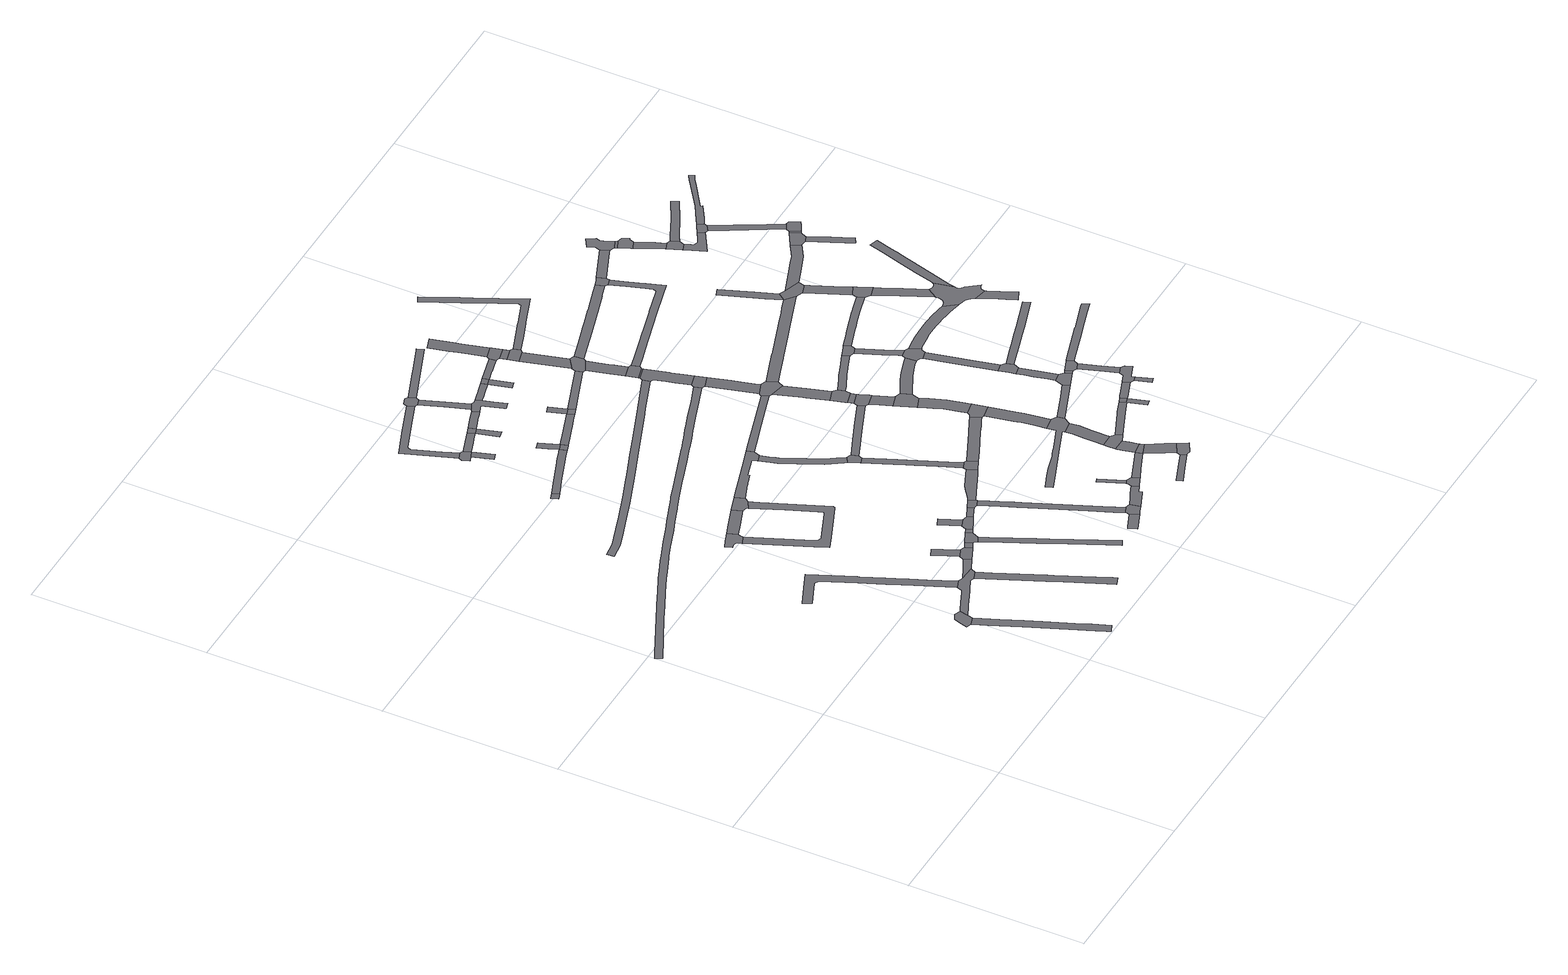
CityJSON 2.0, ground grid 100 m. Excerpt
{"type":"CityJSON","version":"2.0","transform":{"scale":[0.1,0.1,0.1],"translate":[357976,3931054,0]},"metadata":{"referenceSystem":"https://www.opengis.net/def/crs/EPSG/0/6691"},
"CityObjects":{
"road1":{"type":"Road","geometry":[{"type":"MultiSurface","lod":"1","boundaries":[[[0,1,2,3,4,5,6,7]]]}]},
"road2":{"type":"Road","attributes":{"RoadStructureAttribute.sectionType":"1"},"geometry":[{"type":"MultiSurface","lod":"1","boundaries":[[[8,9,10,11,12,13,14,15,16,17,18,19,20,21,22,0,7]]]}]},
"road3":{"type":"Road","attributes":{"RoadStructureAttribute.sectionType":"1"},"geometry":[{"type":"MultiSurface","lod":"1","boundaries":[[[23,24,25,26,27,28,29,30,31,32,33,34,35,36,37,38,39,40,41,42,43,44,45,46]]]}]},
"road4":{"type":"Road","geometry":[{"type":"MultiSurface","lod":"1","boundaries":[[[47,48,49,35,34,50,51,52,2,1,53,54,55,56,57]]]}]},
"road5":{"type":"Road","geometry":[{"type":"MultiSurface","lod":"1","boundaries":[[[58,59,60,61,62,63,64,65,66,67,68,69,70,71]]]}]},
"road6":{"type":"Road","attributes":{"RoadStructureAttribute.sectionType":"1"},"geometry":[{"type":"MultiSurface","lod":"1","boundaries":[[[56,72,73,74,75,76,77,78,79,80,81,82,83,57]]]}]},
"road7":{"type":"Road","geometry":[{"type":"MultiSurface","lod":"1","boundaries":[[[84,85,48,47,86]]]}]},
"road8":{"type":"Road","attributes":{"RoadStructureAttribute.sectionType":"1"},"geometry":[{"type":"MultiSurface","lod":"1","boundaries":[[[87,88,89,90,91,92,93,94,95,96,97,98,99,100,101,102,103,104,105,106,107,108,109,110,111,112,113,114,115,116,117,118,119,120,121,122,123,124,125,126,127,128,129,130,131,132,133,134,135,136,137,138,139,140,141,142]]]}]},
"road9":{"type":"Road","geometry":[{"type":"MultiSurface","lod":"1","boundaries":[[[143,144,145,146,147,148]]]}]},
"road10":{"type":"Road","geometry":[{"type":"MultiSurface","lod":"1","boundaries":[[[149,150,151,143,148,84,86]]]}]},
"road11":{"type":"Road","attributes":{"RoadStructureAttribute.sectionType":"1"},"geometry":[{"type":"MultiSurface","lod":"1","boundaries":[[[152,153,154,155,68,67]]]}]},
"road12":{"type":"Road","attributes":{"RoadStructureAttribute.sectionType":"1"},"geometry":[{"type":"MultiSurface","lod":"1","boundaries":[[[156,157,158,159,160,161,162,163,164,165,166,167,168,169,170,171,172,173,174,175,176,177,178,179,180,181,182,183,63,62,184,185,186,187,188,189,190,191,192,193,194,195,196,197,198]]]}]},
"road13":{"type":"Road","geometry":[{"type":"MultiSurface","lod":"1","boundaries":[[[199,200,201,202]]]}]},
"road14":{"type":"Road","attributes":{"RoadStructureAttribute.sectionType":"1"},"geometry":[{"type":"MultiSurface","lod":"1","boundaries":[[[203,151,150,204]]]}]},
"road15":{"type":"Road","geometry":[{"type":"MultiSurface","lod":"1","boundaries":[[[205,206,207,208,209,203,204]]]}]},
"road16":{"type":"Road","geometry":[{"type":"MultiSurface","lod":"1","boundaries":[[[210,211,154,153,212,156,198]]]}]},
"road17":{"type":"Road","attributes":{"RoadStructureAttribute.sectionType":"1"},"geometry":[{"type":"MultiSurface","lod":"1","boundaries":[[[206,213,214,215,216,217,218,219,220,221,222,223,224,225,207]]]}]},
"road18":{"type":"Road","attributes":{"RoadStructureAttribute.sectionType":"1"},"geometry":[{"type":"MultiSurface","lod":"1","boundaries":[[[208,226,227,228,209]]]}]},
"road19":{"type":"Road","geometry":[{"type":"MultiSurface","lod":"1","boundaries":[[[229,230,231,232]]]}]},
"road20":{"type":"Road","geometry":[{"type":"MultiSurface","lod":"1","boundaries":[[[231,227,226,233,234,235,232]]]}]},
"road21":{"type":"Road","attributes":{"RoadStructureAttribute.sectionType":"1"},"geometry":[{"type":"MultiSurface","lod":"1","boundaries":[[[236,237,238,239,240,241,242,243,244,199,202]]]}]},
"road22":{"type":"Road","geometry":[{"type":"MultiSurface","lod":"1","boundaries":[[[245,246,247,248,249,250,251]]]}]},
"road23":{"type":"Road","geometry":[{"type":"MultiSurface","lod":"1","boundaries":[[[250,252,253,254]]]}]},
"road24":{"type":"Road","attributes":{"RoadStructureAttribute.sectionType":"1"},"geometry":[{"type":"MultiSurface","lod":"1","boundaries":[[[234,255,256,257,235]]]}]},
"road25":{"type":"Road","attributes":{"RoadStructureAttribute.sectionType":"1"},"geometry":[{"type":"MultiSurface","lod":"1","boundaries":[[[258,259,260,261,262,263,264,265,266,267,268,269,270,271,272,273,274,275,276,277,278,279,280,281,282,283,284]]]}]},
"road26":{"type":"Road","geometry":[{"type":"MultiSurface","lod":"1","boundaries":[[[257,256,285,286,287,288,289]]]}]},
"road27":{"type":"Road","attributes":{"RoadStructureAttribute.sectionType":"1"},"geometry":[{"type":"MultiSurface","lod":"1","boundaries":[[[290,291,292,293,294,245,251]]]}]},
"road28":{"type":"Road","attributes":{"RoadStructureAttribute.sectionType":"1"},"geometry":[{"type":"MultiSurface","lod":"1","boundaries":[[[246,295,296,297,298,299,300,301,302,303,304,305,306,247]]]}]},
"road29":{"type":"Road","geometry":[{"type":"MultiSurface","lod":"1","boundaries":[[[307,308,309,310,311,312,313,211,210,314,315,316,317,318,319,320,321,322,323]]]}]},
"road30":{"type":"Road","attributes":{"RoadStructureAttribute.sectionType":"1"},"geometry":[{"type":"MultiSurface","lod":"1","boundaries":[[[324,325,326,327,328]]]}]},
"road31":{"type":"Road","geometry":[{"type":"MultiSurface","lod":"1","boundaries":[[[329,330,331,332,240,333]]]}]},
"road32":{"type":"Road","attributes":{"RoadStructureAttribute.sectionType":"1"},"geometry":[{"type":"MultiSurface","lod":"1","boundaries":[[[334,335,336,337,338,339,340,287,286,341,342,343,344,345,346,347,348,349]]]}]},
"road33":{"type":"Road","geometry":[{"type":"MultiSurface","lod":"1","boundaries":[[[240,239,350,351,333]]]}]},
"road34":{"type":"Road","geometry":[{"type":"MultiSurface","lod":"1","boundaries":[[[292,352,353,293]]]}]},
"road35":{"type":"Road","geometry":[{"type":"MultiSurface","lod":"1","boundaries":[[[292,354,355,352]]]}]},
"road36":{"type":"Road","geometry":[{"type":"MultiSurface","lod":"1","boundaries":[[[348,356,326,325,357,358,359,349]]]}]},
"road37":{"type":"Road","attributes":{"RoadStructureAttribute.sectionType":"1"},"geometry":[{"type":"MultiSurface","lod":"1","boundaries":[[[360,361,362,363,289,288,364,365,366,367,368,369]]]}]},
"road38":{"type":"Road","attributes":{"RoadStructureAttribute.sectionType":"1"},"geometry":[{"type":"MultiSurface","lod":"1","boundaries":[[[370,371,353,352,372,373,374,375,376]]]}]},
"road39":{"type":"Road","attributes":{"RoadStructureAttribute.sectionType":"1"},"geometry":[{"type":"MultiSurface","lod":"1","boundaries":[[[377,378,379,380,381,382,383,384,385,307,323,386,387,388,389,390,391,392,393]]]}]},
"road40":{"type":"Road","attributes":{"RoadStructureAttribute.sectionType":"1"},"geometry":[{"type":"MultiSurface","lod":"1","boundaries":[[[394,395,333,351,396,397,398,399]]]}]},
"road41":{"type":"Road","attributes":{"RoadStructureAttribute.sectionType":"1"},"geometry":[{"type":"MultiSurface","lod":"1","boundaries":[[[400,401,402,403,359,358,404,405,406,407,408]]]}]},
"road42":{"type":"Road","geometry":[{"type":"MultiSurface","lod":"1","boundaries":[[[392,409,410,411,412,413,393]]]}]},
"road43":{"type":"Road","attributes":{"RoadStructureAttribute.sectionType":"1"},"geometry":[{"type":"MultiSurface","lod":"1","boundaries":[[[414,415,416,417,418,411,410,419,420,421,422,423]]]}]},
"road44":{"type":"Road","geometry":[{"type":"MultiSurface","lod":"1","boundaries":[[[424,303,302,425,426,427,428,429]]]}]},
"road45":{"type":"Road","attributes":{"RoadStructureAttribute.sectionType":"1"},"geometry":[{"type":"MultiSurface","lod":"1","boundaries":[[[430,426,425,431,432,433]]]}]},
"road46":{"type":"Road","geometry":[{"type":"MultiSurface","lod":"1","boundaries":[[[368,434,435,414,423,369]]]}]},
"road47":{"type":"Road","geometry":[{"type":"MultiSurface","lod":"1","boundaries":[[[436,437,433,432,376,375,438,439,440,441,442,443]]]}]},
"road48":{"type":"Road","geometry":[{"type":"MultiSurface","lod":"1","boundaries":[[[444,445,446,447]]]}]},
"road49":{"type":"Road","geometry":[{"type":"MultiSurface","lod":"1","boundaries":[[[407,448,449,450,451,444,447,452,408]]]}]},
"road50":{"type":"Road","geometry":[{"type":"MultiSurface","lod":"1","boundaries":[[[453,454,455,456,457,399]]]}]},
"road51":{"type":"Road","geometry":[{"type":"MultiSurface","lod":"1","boundaries":[[[453,399,398,458,459]]]}]},
"road52":{"type":"Road","attributes":{"RoadStructureAttribute.sectionType":"1"},"geometry":[{"type":"MultiSurface","lod":"1","boundaries":[[[443,460,461,462,463,464,465,466,467,468,469,436]]]}]},
"road53":{"type":"Road","attributes":{"RoadStructureAttribute.sectionType":"1"},"geometry":[{"type":"MultiSurface","lod":"1","boundaries":[[[470,471,472,473,474,475,476,477,478,479,309,308]]]}]},
"road54":{"type":"Road","attributes":{"RoadStructureAttribute.sectionType":"1"},"geometry":[{"type":"MultiSurface","lod":"1","boundaries":[[[480,481,451,450,482,483,484,485]]]}]},
"road55":{"type":"Road","attributes":{"RoadStructureAttribute.sectionType":"1"},"geometry":[{"type":"MultiSurface","lod":"1","boundaries":[[[412,486,487,488,489,490,491,492,493,494,495,413]]]}]},
"road56":{"type":"Road","attributes":{"RoadStructureAttribute.sectionType":"1"},"geometry":[{"type":"MultiSurface","lod":"1","boundaries":[[[496,497,498,499,500,501,502,503]]]}]},
"road57":{"type":"Road","attributes":{"RoadStructureAttribute.sectionType":"1"},"geometry":[{"type":"MultiSurface","lod":"1","boundaries":[[[504,505,506,507,508,509,510,511,512,513,514,515,516,517,518,519,520,521,522,523,524]]]}]},
"road58":{"type":"Road","attributes":{"RoadStructureAttribute.sectionType":"1"},"geometry":[{"type":"MultiSurface","lod":"1","boundaries":[[[525,526,527,528,428,427,529,530,531]]]}]},
"road59":{"type":"Road","geometry":[{"type":"MultiSurface","lod":"1","boundaries":[[[532,533,534,464]]]}]},
"road60":{"type":"Road","geometry":[{"type":"MultiSurface","lod":"1","boundaries":[[[534,535,465,464]]]}]},
"road61":{"type":"Road","attributes":{"RoadStructureAttribute.sectionType":"1"},"geometry":[{"type":"MultiSurface","lod":"1","boundaries":[[[536,537,538,435,434,539,540,541,542,543,544,545]]]}]},
"road62":{"type":"Road","attributes":{"RoadStructureAttribute.sectionType":"1"},"geometry":[{"type":"MultiSurface","lod":"1","boundaries":[[[546,453,459,547,548,549]]]}]},
"road63":{"type":"Road","geometry":[{"type":"MultiSurface","lod":"1","boundaries":[[[484,550,551,485]]]}]},
"road64":{"type":"Road","attributes":{"RoadStructureAttribute.sectionType":"1"},"geometry":[{"type":"MultiSurface","lod":"1","boundaries":[[[551,552,553,554,555,556,557,558,485]]]}]},
"road65":{"type":"Road","attributes":{"RoadStructureAttribute.sectionType":"1"},"geometry":[{"type":"MultiSurface","lod":"1","boundaries":[[[559,560,535,534,561,562,563,564,565,566]]]}]},
"road66":{"type":"Road","attributes":{"RoadStructureAttribute.sectionType":"1"},"geometry":[{"type":"MultiSurface","lod":"1","boundaries":[[[567,568,569,570,550,484]]]}]},
"road67":{"type":"Road","geometry":[{"type":"MultiSurface","lod":"1","boundaries":[[[554,571,572,573,574,575,576,555]]]}]},
"road68":{"type":"Road","geometry":[{"type":"MultiSurface","lod":"1","boundaries":[[[569,568,496,503,577,578,579]]]}]},
"road69":{"type":"Road","geometry":[{"type":"MultiSurface","lod":"1","boundaries":[[[580,581,582,583,575,574,584,585,586,587,588,504,524]]]}]},
"road70":{"type":"Road","geometry":[{"type":"MultiSurface","lod":"1","boundaries":[[[589,113,112,590,591,592]]]}]},
"road71":{"type":"Road","attributes":{"RoadStructureAttribute.sectionType":"1"},"geometry":[{"type":"MultiSurface","lod":"1","boundaries":[[[593,594,595,596,597,598,599,591,590]]]}]},
"road72":{"type":"Road","attributes":{"RoadStructureAttribute.sectionType":"1"},"geometry":[{"type":"MultiSurface","lod":"1","boundaries":[[[600,601,602,603,604,258,284,605,606,607,589,592]]]}]},
"road73":{"type":"Road","attributes":{"RoadStructureAttribute.sectionType":"1"},"geometry":[{"type":"MultiSurface","lod":"1","boundaries":[[[608,609,610,611,612,613,614,615,616]]]}]},
"road74":{"type":"Road","geometry":[{"type":"MultiSurface","lod":"1","boundaries":[[[617,618,604,603]]]}]},
"road75":{"type":"Road","geometry":[{"type":"MultiSurface","lod":"1","boundaries":[[[596,595,619,475,474,612,611,620,621]]]}]},
"road76":{"type":"Road","geometry":[{"type":"MultiSurface","lod":"1","boundaries":[[[491,490,622,623,624,625,626,627,628]]]}]},
"road77":{"type":"Road","attributes":{"RoadStructureAttribute.sectionType":"1"},"geometry":[{"type":"MultiSurface","lod":"1","boundaries":[[[627,629,630,628]]]}]},
"road78":{"type":"Road","geometry":[{"type":"MultiSurface","lod":"1","boundaries":[[[631,618,617,632,633,634]]]}]},
"road79":{"type":"Road","attributes":{"RoadStructureAttribute.sectionType":"1"},"geometry":[{"type":"MultiSurface","lod":"1","boundaries":[[[635,636,637,638,639,640,641,642,643,631,634]]]}]},
"road80":{"type":"Road","geometry":[{"type":"MultiSurface","lod":"1","boundaries":[[[644,630,629,645,646,608,616]]]}]},
"road81":{"type":"Road","attributes":{"RoadStructureAttribute.sectionType":"1"},"geometry":[{"type":"MultiSurface","lod":"1","boundaries":[[[647,648,649,650,651,652,508,507,653,654,655,656,657,658,659,660,661]]]}]},
"road82":{"type":"Road","attributes":{"RoadStructureAttribute.sectionType":"1"},"geometry":[{"type":"MultiSurface","lod":"1","boundaries":[[[662,663,664,665,666]]]}]},
"road83":{"type":"Road","geometry":[{"type":"MultiSurface","lod":"1","boundaries":[[[639,638,667,668,662,666,546,549]]]}]},
"road84":{"type":"Road","attributes":{"RoadStructureAttribute.sectionType":"1"},"geometry":[{"type":"MultiSurface","lod":"1","boundaries":[[[669,670,671,672,623,622]]]}]},
"road85":{"type":"Road","geometry":[{"type":"MultiSurface","lod":"1","boundaries":[[[673,674,675,676,677,566,565,678,679]]]}]},
"road86":{"type":"Road","geometry":[{"type":"MultiSurface","lod":"1","boundaries":[[[544,661,660,680,681,682,545]]]}]},
"road87":{"type":"Road","attributes":{"RoadStructureAttribute.sectionType":"1"},"geometry":[{"type":"MultiSurface","lod":"1","boundaries":[[[678,683,684,679]]]}]},
"road88":{"type":"Road","geometry":[{"type":"MultiSurface","lod":"1","boundaries":[[[685,665,664,686,687,684,683]]]}]},
"road89":{"type":"Road","attributes":{"RoadStructureAttribute.sectionType":"1"},"geometry":[{"type":"MultiSurface","lod":"1","boundaries":[[[688,689,690,691,692,676,675,693,694,695]]]}]},
"road90":{"type":"Road","geometry":[{"type":"MultiSurface","lod":"1","boundaries":[[[696,697,698,671,670,699,700,701]]]}]},
"road91":{"type":"Road","attributes":{"RoadStructureAttribute.sectionType":"1"},"geometry":[{"type":"MultiSurface","lod":"1","boundaries":[[[699,702,703,704,705,706,707,708,681,680,709,710,711,712,713,700]]]}]},
"road92":{"type":"Road","attributes":{"RoadStructureAttribute.sectionType":"1"},"geometry":[{"type":"MultiSurface","lod":"1","boundaries":[[[714,715,716,717,573,572,718,714,719,720,721]]]}]},
"road93":{"type":"Road","attributes":{"RoadStructureAttribute.sectionType":"1"},"geometry":[{"type":"MultiSurface","lod":"1","boundaries":[[[505,722,723,724,725,726,727,728,506]]]}]},
"road94":{"type":"Road","attributes":{"RoadStructureAttribute.sectionType":"1"},"geometry":[{"type":"MultiSurface","lod":"1","boundaries":[[[729,730,731,732,733,734,735,736,737,646,645,738,739,740,741,742,743,744,745]]]}]},
"road95":{"type":"Road","attributes":{"RoadStructureAttribute.sectionType":"1"},"geometry":[{"type":"MultiSurface","lod":"1","boundaries":[[[746,747,748,749,750,751,752,753,754,755,756,757,758,759,696,701,760,761,762,763,764,765,766,767,768,769]]]}]},
"road96":{"type":"Road","geometry":[{"type":"MultiSurface","lod":"1","boundaries":[[[721,770,715,714]]]}]},
"road97":{"type":"Road","attributes":{"RoadStructureAttribute.sectionType":"1"},"geometry":[{"type":"MultiSurface","lod":"1","boundaries":[[[771,772,773,774,775,776,777,778,770,721]]]}]},
"road98":{"type":"Road","attributes":{"RoadStructureAttribute.sectionType":"1"},"geometry":[{"type":"MultiSurface","lod":"1","boundaries":[[[779,780,781,782,783,784,785,786,787,788,789,790,791,792,793,794,795,796,797,687,686]]]}]},
"road99":{"type":"Road","attributes":{"RoadStructureAttribute.sectionType":"1"},"geometry":[{"type":"MultiSurface","lod":"1","boundaries":[[[798,799,800,801,802,803,804,805,806,807,668,667,808,809,810,811,812,813,814,815,816,817]]]}]},
"road100":{"type":"Road","geometry":[{"type":"MultiSurface","lod":"1","boundaries":[[[818,819,820,725,724,821]]]}]},
"road101":{"type":"Road","attributes":{"RoadStructureAttribute.sectionType":"1"},"geometry":[{"type":"MultiSurface","lod":"1","boundaries":[[[822,823,824,825,826,827,820,819]]]}]},
"road102":{"type":"Road","geometry":[{"type":"MultiSurface","lod":"1","boundaries":[[[828,829,830,831,832,745,744,833,834]]]}]},
"road103":{"type":"Road","geometry":[{"type":"MultiSurface","lod":"1","boundaries":[[[835,836,824,823,837,838,839,840,841]]]}]},
"road104":{"type":"Road","attributes":{"RoadStructureAttribute.sectionType":"1"},"geometry":[{"type":"MultiSurface","lod":"1","boundaries":[[[842,843,844,845,846,828,834]]]}]},
"road105":{"type":"Road","attributes":{"RoadStructureAttribute.sectionType":"1"},"geometry":[{"type":"MultiSurface","lod":"1","boundaries":[[[840,847,848,849,850,851,852,853,854,841]]]}]},
"road106":{"type":"Road","attributes":{"RoadStructureAttribute.sectionType":"1"},"geometry":[{"type":"MultiSurface","lod":"1","boundaries":[[[855,856,857,858,859,860,861,862,621,620,863,864,865,866,867,868,869,870,871]]]}]},
"road107":{"type":"Road","geometry":[{"type":"MultiSurface","lod":"1","boundaries":[[[872,873,874,875,876,877,851,850,878,879,880,881,882,883,884,845,844,746,769]]]}]},
"road108":{"type":"Road","attributes":{"RoadStructureAttribute.sectionType":"1"},"geometry":[{"type":"MultiSurface","lod":"1","boundaries":[[[885,886,818,821]]]}]},
"road109":{"type":"Road","attributes":{"RoadStructureAttribute.sectionType":"1"},"geometry":[{"type":"MultiSurface","lod":"1","boundaries":[[[887,888,889,890,891,892,893,894,895,896,897,898,899,900,901,902,903,904,905,906,907,908,909,910,911,912,913,633,632]]]}]},
"road110":{"type":"Road","geometry":[{"type":"MultiSurface","lod":"1","boundaries":[[[914,915,916,917]]]}]},
"road111":{"type":"Road","geometry":[{"type":"MultiSurface","lod":"1","boundaries":[[[918,919,920,921,922,923,924,925,774,773,914,917]]]}]},
"road112":{"type":"Road","geometry":[{"type":"MultiSurface","lod":"1","boundaries":[[[926,927,928,886,885,929,930,931]]]}]},
"road113":{"type":"Road","attributes":{"RoadStructureAttribute.sectionType":"1"},"geometry":[{"type":"MultiSurface","lod":"1","boundaries":[[[930,932,923,922,933,931]]]}]},
"road114":{"type":"Road","attributes":{"RoadStructureAttribute.sectionType":"1"},"geometry":[{"type":"MultiSurface","lod":"1","boundaries":[[[934,935,936,937,938,939,940,941,942,943,944,945,946,947,948,830,829]]]}]},
"road115":{"type":"Road","attributes":{"RoadStructureAttribute.sectionType":"1"},"geometry":[{"type":"MultiSurface","lod":"1","boundaries":[[[949,950,951,952,953,954,955,956,957,958,959,884,883,960,961,962,963,964,965,966,967,968,969,970,971,972,973,974,975,976,977]]]}]},
"road116":{"type":"Road","attributes":{"RoadStructureAttribute.sectionType":"1"},"geometry":[{"type":"MultiSurface","lod":"1","boundaries":[[[978,979,980,981,839,838,982,983,984,985,986]]]}]},
"road117":{"type":"Road","geometry":[{"type":"MultiSurface","lod":"1","boundaries":[[[816,900,899,987,988,989,990,817]]]}]},
"road118":{"type":"Road","attributes":{"RoadStructureAttribute.sectionType":"1"},"geometry":[{"type":"MultiSurface","lod":"1","boundaries":[[[991,992,993,994,995,871]]]}]},
"road119":{"type":"Road","attributes":{"RoadStructureAttribute.sectionType":"1"},"geometry":[{"type":"MultiSurface","lod":"1","boundaries":[[[996,997,998,999,1000,1001,1002,927,926,1003,1004,1005,1006,1007,1008]]]}]},
"road120":{"type":"Road","geometry":[{"type":"MultiSurface","lod":"1","boundaries":[[[870,1009,1010,1011,1012,991,871]]]}]},
"road121":{"type":"Road","attributes":{"RoadStructureAttribute.sectionType":"1"},"geometry":[{"type":"MultiSurface","lod":"1","boundaries":[[[1013,988,987,1014,1015]]]}]},
"road122":{"type":"Road","attributes":{"RoadStructureAttribute.sectionType":"1"},"geometry":[{"type":"MultiSurface","lod":"1","boundaries":[[[1016,1017,1010,1009,1018,1019,1020,1021]]]}]},
"road123":{"type":"Road","geometry":[{"type":"MultiSurface","lod":"1","boundaries":[[[1020,940,939,1022,1023,1024,1025,1026,1021]]]}]},
"road124":{"type":"Road","attributes":{"RoadStructureAttribute.sectionType":"1"},"geometry":[{"type":"MultiSurface","lod":"1","boundaries":[[[1022,1027,1028,1029,1030,1031,1032,1023]]]}]},
"road125":{"type":"Road","geometry":[{"type":"MultiSurface","lod":"1","boundaries":[[[1033,1034,1035,1036,1037,1038,1039,1040,1041,1042,1043,1044,1045,1046,1047,1048,1049,1050,1051,1052,1053,1054,1055,1056,1057,1058,1059,1060,1061,1062,1063,1030,1029,1064,1065,1066,1067,1068,1069,1070,1071,1072,1073,1074,1075,1076,1077,1078,949,977,1079,1080,1081,1082,1083,1084,1085,1086,1087,1088,1089,1090,1091,1092,1093]]]}]},
"road126":{"type":"Road","attributes":{"RoadStructureAttribute.sectionType":"1"},"geometry":[{"type":"MultiSurface","lod":"1","boundaries":[[[1094,1095,1096,1097,1098,1099,1033,1093]]]}]},
"road127":{"type":"Road","attributes":{"RoadStructureAttribute.sectionType":"1"},"geometry":[{"type":"MultiSurface","lod":"1","boundaries":[[[1011,1100,1101,1102,1103,1104,1105,1106,1107,1012]]]}]},
"road128":{"type":"Road","geometry":[{"type":"MultiSurface","lod":"1","boundaries":[[[1108,1109,1110,1111,1112,1113,1114,1115,1116,1013,1015]]]}]},
"road129":{"type":"Road","attributes":{"RoadStructureAttribute.sectionType":"1"},"geometry":[{"type":"MultiSurface","lod":"1","boundaries":[[[1108,1117,1118,1109]]]}]},
"road130":{"type":"Road","geometry":[{"type":"MultiSurface","lod":"1","boundaries":[[[1119,1118,1117,1120,1121,1122,1123,1124]]]}]},
"road131":{"type":"Road","attributes":{"RoadStructureAttribute.sectionType":"1"},"geometry":[{"type":"MultiSurface","lod":"1","boundaries":[[[1125,1126,1122,1121,1127,1128,1129]]]}]},
"road132":{"type":"Road","geometry":[{"type":"MultiSurface","lod":"1","boundaries":[[[1130,1131,1132,1125,1129,1133]]]}]},
"road133":{"type":"Road","attributes":{"RoadStructureAttribute.sectionType":"1"},"geometry":[{"type":"MultiSurface","lod":"1","boundaries":[[[1134,1135,1136,1137,1138,1139,1140,1141,1130,1133]]]}]},
"road134":{"type":"Road","attributes":{"RoadStructureAttribute.sectionType":"1"},"geometry":[{"type":"MultiSurface","lod":"1","boundaries":[[[1053,1142,1143,1144,1145,1146,1147,1148,1149,1150,1151,1152,1153,1154,1054]]]}]},
"road135":{"type":"Road","geometry":[{"type":"MultiSurface","lod":"1","boundaries":[[[1155,1156,1157,1137,1136,1158,1159]]]}]},
"road136":{"type":"Road","geometry":[{"type":"MultiSurface","lod":"1","boundaries":[[[1160,1161,1162,1163,1104,1103,1164,1165]]]}]},
"road137":{"type":"Road","attributes":{"RoadStructureAttribute.sectionType":"1"},"geometry":[{"type":"MultiSurface","lod":"1","boundaries":[[[1166,1167,1168,1169,1170,1171,1132,1131]]]}]},
"road138":{"type":"Road","attributes":{"RoadStructureAttribute.sectionType":"1"},"geometry":[{"type":"MultiSurface","lod":"1","boundaries":[[[1164,1172,1173,1174,1175,1176,1177,1178,1179,1180,1165]]]}]},
"road139":{"type":"Road","attributes":{"RoadStructureAttribute.sectionType":"1"},"geometry":[{"type":"MultiSurface","lod":"1","boundaries":[[[1158,1181,1182,1183,1184,1185,1186,1187,1188,1189,1159]]]}]},
"road140":{"type":"Road","attributes":{"RoadStructureAttribute.sectionType":"1"},"geometry":[{"type":"MultiSurface","lod":"1","boundaries":[[[1190,1162,1161,1191]]]}]},
"road141":{"type":"Road","geometry":[{"type":"MultiSurface","lod":"1","boundaries":[[[1192,1193,1185,1184,1194,1190,1191,1195,1196]]]}]},
"road142":{"type":"Road","attributes":{"RoadStructureAttribute.sectionType":"1"},"geometry":[{"type":"MultiSurface","lod":"1","boundaries":[[[1197,1198,1199,1200,1201,1156,1155,1202,1203,1204,1205,1206,1207]]]}]}
},
"vertices":[
[1024,682,0],[1031,709,0],[1044,760,0],[1010,773,0],[975,754,0],[965,723,0],[951,673,0],[976,664,0],
[979,657,0],[1010,582,0],[1078,422,0],[1115,334,0],[1170,202,0],[1222,79,0],[1244,27,0],[1252,7,0],[1299,26,0],[1259,122,0],[1252,140,0],[1226,201,0],[1162,354,0],[1126,441,0],[1078,554,0],
[753,1454,0],[829,1487,0],[860,1500,0],[898,1517,0],[925,1504,0],[1004,1320,0],[1022,1279,0],[1060,1191,0],[1092,1117,0],[1097,1106,0],[1157,967,0],[1204,858,0],[1250,878,0],[1247,885,0],[1216,956,0],[1187,1024,0],[1151,1108,0],[1143,1125,0],[1103,1217,0],[1051,1340,0],[1047,1349,0],[942,1591,0],[845,1549,0],[732,1500,0],
[1365,864,0],[1279,868,0],[1256,876,0],[1194,829,0],[1129,799,0],[1117,793,0],[1146,763,0],[1158,768,0],[1280,824,0],[1305,817,0],[1352,836,0],
[976,2018,0],[990,2018,0],[998,2015,0],[1003,2010,0],[1012,1986,0],[1058,2006,0],[1058,2014,0],[1058,2015,0],[1061,2026,0],[1067,2037,0],[1046,2093,0],[987,2069,0],[947,2053,0],[962,2015,0],
[1354,705,0],[1453,480,0],[1466,451,0],[1578,197,0],[1593,163,0],[1597,153,0],[1645,171,0],[1634,196,0],[1599,275,0],[1513,470,0],[1500,500,0],[1387,757,0],
[1415,933,0],[1351,902,0],[1433,895,0],
[302,2066,0],[395,2110,0],[486,2153,0],[588,2200,0],[639,2222,0],[736,2263,0],[751,2269,0],[822,2297,0],[853,2309,0],[945,2343,0],[1006,2368,0],[1103,2405,0],[1110,2408,0],[1180,2434,0],[1311,2482,0],[1324,2486,0],[1453,2531,0],[1550,2565,0],[1558,2568,0],[1630,2594,0],[1687,2617,0],[1717,2628,0],[1722,2630,0],[1796,2657,0],[1899,2692,0],[2006,2731,0],[1997,2770,0],[1887,2730,0],[1783,2695,0],[1701,2665,0],[1673,2654,0],[1614,2631,0],[1601,2626,0],[1537,2603,0],[1529,2600,0],[1441,2569,0],[1299,2520,0],[1248,2502,0],[1168,2473,0],[1153,2467,0],[1115,2453,0],[1095,2445,0],[991,2405,0],[931,2381,0],[840,2347,0],[763,2317,0],[737,2307,0],[700,2291,0],[627,2260,0],[571,2236,0],[468,2188,0],[446,2178,0],[285,2102,0],[43,1984,0],[3,1964,0],[20,1928,0],
[1473,982,0],[1436,1061,0],[1411,1115,0],[1366,1094,0],[1377,1071,0],[1428,961,0],
[1464,909,0],[1518,934,0],[1501,970,0],
[1138,2063,0],[1242,2102,0],[1221,2158,0],[1110,2117,0],
[1274,2083,0],[1346,1912,0],[1411,1759,0],[1421,1733,0],[1420,1731,0],[1417,1727,0],[1405,1722,0],[1238,1652,0],[1237,1652,0],[1235,1651,0],[1233,1651,0],[1231,1650,0],[1228,1650,0],[1226,1650,0],[1224,1650,0],[1221,1651,0],[1219,1651,0],[1217,1652,0],[1215,1653,0],[1213,1654,0],[1211,1656,0],[1209,1657,0],[1208,1659,0],[1206,1660,0],[1205,1662,0],[1204,1664,0],[1203,1667,0],[1180,1720,0],[1155,1650,0],[1159,1642,0],[1187,1577,0],[1260,1607,0],[1412,1670,0],[1470,1695,0],[1480,1701,0],[1482,1706,0],[1482,1710,0],[1482,1712,0],[1467,1754,0],[1394,1928,0],[1339,2057,0],[1326,2088,0],[1319,2109,0],
[920,3025,0],[882,3010,0],[898,2973,0],[935,2987,0],
[1536,987,0],[1553,951,0],
[1563,945,0],[1570,932,0],[1605,949,0],[1621,987,0],[1605,1020,0],
[1334,2134,0],[1315,2189,0],[1271,2093,0],
[1590,891,0],[1698,662,0],[1704,650,0],[1725,605,0],[1849,342,0],[1863,312,0],[1882,270,0],[1917,286,0],[1885,351,0],[1863,398,0],[1758,622,0],[1731,681,0],[1628,900,0],
[1648,999,0],[1632,1033,0],[1626,1030,0],
[1640,1195,0],[1595,1175,0],[1645,1060,0],[1691,1080,0],
[1691,1020,0],[1735,1041,0],[1720,1073,0],
[1026,3024,0],[1190,3087,0],[1210,3094,0],[1257,3111,0],[1244,3149,0],[1204,3135,0],[1178,3126,0],[1123,3105,0],[1015,3063,0],
[1010,3575,0],[989,3582,0],[951,3568,0],[942,3549,0],[958,3510,0],[985,3521,0],[1024,3537,0],
[1023,3406,0],[1061,3419,0],[1023,3537,0],
[1781,1062,0],[1802,1071,0],[1787,1104,0],
[1925,3027,0],[1713,2945,0],[1600,2901,0],[1473,2851,0],[1348,2803,0],[1346,2802,0],[1247,2764,0],[1187,2740,0],[1058,2690,0],[912,2639,0],[892,2632,0],[867,2624,0],[702,2566,0],[619,2555,0],[626,2515,0],[716,2528,0],[809,2561,0],[879,2585,0],[1030,2638,0],[1071,2652,0],[1175,2693,0],[1261,2726,0],[1377,2771,0],[1488,2814,0],[1692,2893,0],[1729,2908,0],[1934,2988,0],
[1811,1070,0],[1824,1067,0],[1859,1083,0],[1856,1091,0],[1839,1128,0],
[1090,3561,0],[1137,3578,0],[1160,3586,0],[1146,3624,0],[1131,3619,0],
[973,3624,0],[956,3671,0],[899,3821,0],[907,3840,0],[1017,3882,0],[1105,3916,0],[1188,3948,0],[1210,3956,0],[1197,3995,0],[990,3915,0],[842,3858,0],[942,3593,0],
[1667,2227,0],[1682,2264,0],[1670,2302,0],[1605,2282,0],[1489,2245,0],[1432,2227,0],[1349,2200,0],[1435,2175,0],[1436,2175,0],[1448,2179,0],[1471,2186,0],[1481,2190,0],[1506,2198,0],[1503,2208,0],[1507,2209,0],[1617,2244,0],[1626,2215,0],
[2035,258,0],[2139,302,0],[2117,349,0],[2024,310,0],[2015,306,0],
[1267,3201,0],[1240,3271,0],[1203,3258,0],[1224,3201,0],[1281,3163,0],
[2134,440,0],[2108,500,0],[2030,686,0],[1948,878,0],[1934,911,0],[1903,985,0],[1885,1029,0],[1850,1011,0],[1857,993,0],[1905,878,0],[1927,827,0],[1987,683,0],[2045,545,0],[2095,427,0],[2119,373,0],[2156,390,0],
[1288,3122,0],[1295,3125,0],
[1197,3599,0],[1184,3638,0],
[1195,3462,0],[1233,3472,0],
[2122,365,0],[2161,312,0],[2199,328,0],[2186,383,0],
[1934,1193,0],[1914,1179,0],[1892,1162,0],[1855,1135,0],[1914,1118,0],[1957,1138,0],[2048,1179,0],[2052,1181,0],[2075,1192,0],[2050,1246,0],
[1264,3667,0],[1207,3646,0],[1218,3607,0],[1282,3630,0],[1286,3631,0],[1324,3645,0],[1310,3682,0],
[1836,1861,0],[1830,1870,0],[1795,1922,0],[1755,2006,0],[1753,2009,0],[1739,2039,0],[1696,2131,0],[1692,2145,0],[1681,2181,0],[1646,2150,0],[1657,2116,0],[1698,2026,0],[1716,1988,0],[1758,1901,0],[1814,1818,0],[1823,1805,0],[1858,1828,0],
[1384,3199,0],[1301,3170,0],[1454,3181,0],[1499,3198,0],[1525,3207,0],[1512,3245,0],
[2294,433,0],[2264,420,0],[2263,420,0],[2237,407,0],[2293,368,0],[2303,372,0],[2295,389,0],[2334,406,0],[2319,443,0],
[1830,1794,0],[1852,1743,0],[1889,1759,0],[1896,1778,0],[1886,1817,0],
[2093,1282,0],[2084,1305,0],[1980,1547,0],[1960,1593,0],[1939,1643,0],[1918,1590,0],[1943,1531,0],[1960,1491,0],[2007,1380,0],[2056,1266,0],
[1202,4014,0],[1226,3949,0],[1265,3962,0],[1272,3980,0],[1259,4018,0],[1240,4027,0],
[1312,3835,0],[1274,3821,0],[1322,3692,0],[1358,3711,0],
[2137,1221,0],[2112,1275,0],
[1398,3708,0],[1376,3702,0],[1369,3661,0],[1405,3547,0],[1408,3536,0],[1446,3548,0],[1425,3619,0],[1408,3673,0],
[2347,486,0],[2288,625,0],[2266,615,0],[2325,476,0],
[2380,425,0],[2382,426,0],[2397,433,0],[2381,471,0],[2328,467,0],
[1550,3259,0],[1549,3259,0],[1549,3260,0],[1515,3355,0],[1478,3342,0],
[1544,3214,0],[1563,3221,0],
[1412,3675,0],[1442,3682,0],[1469,3689,0],[1524,3704,0],[1536,3707,0],[1526,3742,0],[1478,3729,0],[1453,3722,0],[1445,3720,0],[1443,3720,0],
[1797,2301,0],[1831,2311,0],[2000,2365,0],[2069,2386,0],[2110,2399,0],[2091,2435,0],[2087,2434,0],[1934,2386,0],[1822,2350,0],[1768,2333,0],
[2508,523,0],[2382,472,0],[2460,461,0],[2517,485,0],[2573,508,0],[2562,546,0],
[1976,1811,0],[2014,1827,0],[2072,1852,0],[2106,1866,0],[2261,1931,0],[2245,1968,0],[2091,1904,0],[2057,1889,0],[1995,1863,0],[1962,1849,0],
[2652,336,0],[2559,299,0],[2464,261,0],[2473,238,0],[2476,229,0],[2482,232,0],[2566,265,0],[2665,305,0],
[2614,949,0],[2637,986,0],[2630,1026,0],[2600,1043,0],[2528,1032,0],[2536,982,0],[2456,951,0],[2388,924,0],[2386,924,0],[2352,910,0],[2341,906,0],[2248,880,0],[2194,859,0],[2113,827,0],[2127,790,0],[2240,834,0],[2386,891,0],[2387,892,0],[2457,919,0],[2540,952,0],[2542,938,0],
[1618,4157,0],[1607,4153,0],[1452,4093,0],[1436,4087,0],[1450,4049,0],[1585,4101,0],[1631,4118,0],
[1568,3586,0],[1607,3596,0],[1574,3718,0],
[1565,3753,0],
[2393,1405,0],[2392,1404,0],[2312,1367,0],[2203,1251,0],[2342,1315,0],[2391,1337,0],[2393,1338,0],[2428,1354,0],[2451,1365,0],[2422,1418,0],
[1833,3362,0],[1582,3228,0],[1685,3266,0],[1842,3323,0],
[2642,536,0],[2635,557,0],
[2630,576,0],[2622,610,0],[2615,647,0],[2542,647,0],[2542,637,0],[2551,594,0],[2559,560,0],
[1650,3775,0],[1620,3767,0],[1636,3736,0],[1637,3736,0],[1638,3734,0],[1684,3746,0],[1724,3756,0],[1717,3793,0],
[2631,409,0],[2660,359,0],[2723,396,0],[2694,445,0],
[2653,664,0],[2656,665,0],[2641,700,0],[2616,716,0],[2543,716,0],[2542,692,0],
[2675,309,0],[2693,302,0],[2756,339,0],
[2549,896,0],[2545,824,0],[2543,755,0],[2543,740,0],[2616,740,0],[2618,797,0],[2618,823,0],[2620,862,0],[2622,900,0],
[2006,2787,0],[2024,2722,0],[2093,2746,0],[2076,2807,0],
[2051,2626,0],[2098,2462,0],[2101,2452,0],[2169,2477,0],[2161,2507,0],[2141,2577,0],[2127,2625,0],
[2060,2864,0],[2042,2925,0],[2040,2932,0],[2004,3064,0],[1934,3044,0],[1952,2978,0],[1970,2913,0],[1982,2870,0],
[2285,2132,0],[2246,2258,0],[2245,2261,0],[2210,2374,0],[2127,2390,0],[2168,2262,0],[2176,2239,0],[2181,2224,0],[2216,2110,0],
[2002,3070,0],[1932,3050,0],
[2098,2447,0],[2227,2409,0],[2203,2464,0],
[2280,1922,0],[2351,1939,0],[2346,1952,0],[2335,1980,0],[2326,2002,0],[2324,2010,0],[2254,1988,0],
[2315,2041,0],[2245,2020,0],
[1914,3116,0],[2012,3088,0],[2002,3130,0],[1984,3135,0],
[1969,3192,0],[1965,3207,0],[1960,3222,0],[1926,3350,0],[1860,3315,0],[1893,3195,0],[1893,3193,0],[1894,3190,0],[1913,3119,0],
[2241,2034,0],[2322,2074,0],[2310,2112,0],
[2500,1206,0],[2504,1189,0],[2506,1178,0],[2508,1166,0],[2519,1093,0],[2520,1082,0],[2599,1048,0],[2593,1093,0],[2580,1177,0],[2578,1188,0],[2575,1202,0],[2560,1277,0],[2557,1288,0],[2539,1372,0],[2468,1358,0],
[1904,3430,0],[1859,3596,0],[1839,3668,0],[1770,3650,0],[1842,3386,0],
[1936,3366,0],[1932,3418,0],
[2302,1867,0],[2327,1807,0],[2396,1828,0],[2381,1866,0],
[1813,3768,0],[1799,3820,0],[1797,3828,0],[1727,3810,0],[1724,3806,0],[1743,3750,0],[1814,3766,0],
[2521,1458,0],[2450,1442,0],[2440,1426,0],
[1754,3711,0],[1823,3730,0],
[1762,3679,0],[1853,3683,0],[1841,3721,0],
[1648,4110,0],[1676,4001,0],[1677,3999,0],[1689,3954,0],[1703,3901,0],[1758,3973,0],[1747,4015,0],[1717,4134,0],
[2430,1817,0],[2398,1827,0],[2397,1828,0],[2373,1692,0],[2439,1718,0],[2453,1761,0],
[2392,1644,0],[2394,1639,0],[2396,1634,0],[2404,1615,0],[2423,1565,0],[2426,1550,0],[2439,1492,0],[2517,1477,0],[2514,1491,0],[2493,1586,0],[2460,1671,0],[2456,1681,0],
[2895,766,0],[2881,803,0],[2805,774,0],[2792,768,0],[2817,735,0],[2927,662,0],[2957,671,0],[2925,778,0],
[2681,1003,0],[2793,1047,0],[2882,1082,0],[2868,1119,0],[2781,1085,0],[2739,1069,0],[2635,1028,0],
[2527,2205,0],[2473,2183,0],[2432,2167,0],[2427,2164,0],[2418,2161,0],[2402,2154,0],[2400,2153,0],[2383,2145,0],[2349,2130,0],[2355,2088,0],[2400,2109,0],[2402,2109,0],[2441,2127,0],[2455,2133,0],[2487,2146,0],[2576,2182,0],[2561,2219,0],
[2691,1924,0],[2669,1918,0],[2661,1916,0],[2638,1909,0],[2609,1899,0],[2580,1889,0],[2558,1880,0],[2552,1878,0],[2548,1876,0],[2533,1870,0],[2511,1860,0],[2494,1852,0],[2493,1851,0],[2468,1838,0],[2476,1773,0],[2573,1821,0],[2583,1826,0],[2601,1833,0],[2624,1841,0],[2646,1849,0],[2663,1854,0],[2684,1861,0],[2689,1861,0],[2695,1861,0],
[2910,815,0],
[2936,782,0],[2953,789,0],[3041,823,0],[3027,861,0],[2937,826,0],[2930,823,0],[2924,820,0],[2921,819,0],
[1938,3714,0],[2046,3755,0],[2058,3760,0],[2233,3825,0],[2163,3969,0],[2107,4087,0],[2094,4113,0],[2077,4148,0],[1985,4339,0],[1950,4321,0],[2045,4122,0],[2058,4096,0],[2069,4073,0],[2127,3952,0],[2171,3860,0],[2164,3842,0],[2039,3795,0],[2033,3793,0],[1885,3737,0],
[2419,3565,0],[2417,3565,0],[2322,3535,0],[2303,3529,0],[2284,3523,0],[2189,3495,0],[2156,3485,0],[2086,3464,0],[2049,3453,0],[2032,3447,0],[2077,3408,0],[2100,3415,0],[2165,3435,0],[2320,3481,0],[2337,3486,0],[2417,3511,0],[2418,3512,0],[2495,3536,0],[2496,3536,0],[2481,3584,0],
[2957,1153,0],[2933,1174,0],[2885,1165,0],[2971,1116,0],
[2909,1281,0],[2886,1378,0],[2838,1366,0],[2847,1327,0],[2858,1277,0],[2875,1203,0],
[2639,2186,0],[2648,2209,0],[2634,2247,0],[2618,2240,0],[2577,2225,0],[2593,2175,0],[2601,2172,0],
[2825,1421,0],[2829,1403,0],[2897,1409,0],[2898,1411,0],[2888,1450,0],[2865,1470,0],[2816,1459,0],
[2660,2039,0],[2693,1963,0],[2701,1945,0],[2741,1953,0],[2698,2051,0],
[2843,1564,0],[2839,1581,0],[2805,1731,0],[2776,1853,0],[2728,1840,0],[2756,1720,0],[2791,1569,0],[2799,1534,0],
[2750,2658,0],[2718,2646,0],[2640,2619,0],[2602,2605,0],[2516,2575,0],[2407,2536,0],[2405,2536,0],[2295,2497,0],[2304,2436,0],[2404,2472,0],[2406,2472,0],[2563,2528,0],[2621,2548,0],[2730,2587,0],[2815,2617,0],[2870,2637,0],[2813,2680,0],
[2701,1861,0],[2707,1860,0],[2712,1858,0],[2718,1855,0],[2722,1851,0],[2726,1846,0],[2777,1856,0],[2779,1864,0],[2781,1869,0],[2784,1874,0],[2788,1879,0],[2793,1882,0],[2766,1942,0],
[2989,1123,0],[2975,1161,0],
[2070,3104,0],[2208,3143,0],[2364,3187,0],[2401,3197,0],[2413,3199,0],[2415,3200,0],[2560,3239,0],[2640,3261,0],[2643,3262,0],[2610,3361,0],[2608,3368,0],[2573,3470,0],[2551,3537,0],[2513,3525,0],[2542,3438,0],[2565,3368,0],[2567,3362,0],[2587,3303,0],[2578,3286,0],[2423,3244,0],[2415,3242,0],[2413,3241,0],[2321,3216,0],[2220,3189,0],[2203,3184,0],[2192,3181,0],[2053,3142,0],
[3067,811,0],[3095,724,0],[3122,733,0],[3094,820,0],
[3087,841,0],[3090,842,0],[3161,870,0],[3147,907,0],[3124,918,0],[3086,905,0],[3086,904,0],[3075,880,0],
[3061,1152,0],[3047,1189,0],[3040,1186,0],[2991,1123,0],[3013,1113,0],[3051,1128,0],
[3053,999,0],[3091,1013,0],
[2731,2238,0],[2768,2251,0],[2800,2261,0],[2828,2270,0],[2907,2294,0],[3022,2326,0],[3005,2363,0],[2937,2344,0],[2913,2338,0],[2896,2333,0],[2877,2327,0],[2815,2308,0],[2773,2294,0],[2729,2280,0],[2717,2275,0],
[3138,1945,0],[3114,1949,0],[3096,1951,0],[3060,1956,0],[2990,1960,0],[2966,1960,0],[2930,1960,0],[2900,1958,0],[2869,1956,0],[2851,1954,0],[2827,1952,0],[2798,1885,0],[2804,1887,0],[2844,1893,0],[2886,1897,0],[2910,1899,0],[2934,1900,0],[2985,1900,0],[2991,1900,0],[3011,1899,0],[3053,1896,0],[3085,1892,0],[3113,1888,0],[3114,1888,0],[3119,1887,0],[3143,1883,0],[3167,1879,0],[3179,1876,0],[3190,1874,0],
[3167,1537,0],[3115,1521,0],[3028,1494,0],[2980,1479,0],[3042,1456,0],[3129,1483,0],[3178,1498,0],[3372,1559,0],[3355,1596,0],
[2554,3557,0],[2535,3604,0],[2511,3594,0],[2498,3590,0],
[2846,2722,0],[2800,2842,0],[2733,3018,0],[2691,3002,0],[2780,2768,0],
[3479,1325,0],[3469,1322,0],[3463,1321,0],[3297,1269,0],[3294,1268,0],[3239,1251,0],[3068,1197,0],[3086,1161,0],[3260,1215,0],[3310,1231,0],[3352,1244,0],[3435,1270,0],[3496,1289,0],
[2906,2621,0],[2963,2641,0],[2973,2676,0],[2882,2706,0],
[2736,3690,0],[2738,3635,0],[2756,3643,0],
[3049,2454,0],[2975,2615,0],[2909,2616,0],[2986,2446,0],[3011,2392,0],[3066,2417,0],
[3050,2306,0],[3108,2323,0],[3106,2329,0],[3101,2341,0],[3074,2399,0],
[3059,2288,0],[3113,2170,0],[3186,2009,0],[3227,2066,0],[3171,2187,0],[3125,2288,0],
[3346,1808,0],[3346,1814,0],[3346,1820,0],[3348,1826,0],[3351,1831,0],[3353,1834,0],[3357,1838,0],[3363,1841,0],[3368,1844,0],[3374,1844,0],[3381,1844,0],[3327,1914,0],[3321,1916,0],[3315,1919,0],[3311,1923,0],[3307,1927,0],[3304,1933,0],[3300,1944,0],[3300,1949,0],[3300,1952,0],[3301,1958,0],[3281,2071,0],[3277,2066,0],[3272,2062,0],[3267,2059,0],[3261,2057,0],[3256,2056,0],[3249,2055,0],[3243,2055,0],[3238,2057,0],[3232,2061,0],[3188,2003,0],[3189,1997,0],[3190,1991,0],[3189,1985,0],[3188,1980,0],[3186,1974,0],[3184,1968,0],[3180,1963,0],[3177,1959,0],[3172,1955,0],[3167,1951,0],[3162,1949,0],[3156,1947,0],[3150,1945,0],[3144,1945,0],[3201,1871,0],[3202,1871,0],[3214,1868,0],[3220,1867,0],[3226,1865,0],[3231,1863,0],[3239,1859,0],[3243,1856,0],[3248,1853,0],[3252,1849,0],[3257,1844,0],[3261,1840,0],[3265,1833,0],[3268,1829,0],[3271,1823,0],
[3320,1716,0],[3336,1680,0],[3361,1626,0],[3416,1651,0],[3405,1675,0],[3347,1802,0],
[3073,2714,0],[3115,2731,0],[3164,2749,0],[3243,2798,0],[3211,2849,0],[3138,2803,0],[3094,2787,0],[3043,2767,0],
[2785,3632,0],[2832,3654,0],[2808,3705,0],[2801,3721,0],[2809,3748,0],[2782,3792,0],[2727,3758,0],[2746,3717,0],[2737,3690,0],
[2792,3618,0],[2839,3641,0],
[2867,3632,0],[2822,3554,0],[2826,3547,0],[2871,3569,0],[2879,3591,0],[2888,3596,0],
[2940,3412,0],[2918,3468,0],[2874,3448,0],[2884,3430,0],[2898,3395,0],
[2972,3333,0],[2984,3360,0],[2963,3403,0],[2931,3316,0],
[2934,3308,0],[2977,3202,0],[3104,3277,0],[3084,3312,0],[3046,3290,0],[3017,3274,0],[2993,3282,0],[2986,3300,0],
[3312,1996,0],[3333,2067,0],[3384,2248,0],[3394,2281,0],[3412,2346,0],[3422,2381,0],[3449,2476,0],[3401,2490,0],[3376,2401,0],[3345,2293,0],[3327,2232,0],[3310,2171,0],[3284,2080,0],
[3161,3313,0],[3142,3346,0],[3131,3340,0],[3123,3272,0],[3156,3297,0],
[3308,2814,0],[3326,2844,0],[3297,2897,0],[3213,2850,0],[3274,2794,0],[3310,2810,0],
[3018,3380,0],[3140,3442,0],[3260,3507,0],[3240,3545,0],[3120,3480,0],[2998,3421,0],
[3327,2678,0],[3356,2616,0],[3358,2611,0],[3381,2563,0],[3416,2583,0],[3403,2610,0],[3387,2645,0],[3379,2661,0],[3364,2695,0],
[3176,3178,0],[3183,3166,0],[3224,3092,0],[3318,2925,0],[3353,2945,0],[3258,3113,0],[3223,3176,0],[3223,3177,0],[3171,3270,0],
[3309,2903,0],[3338,2851,0],
[3373,2940,0],[3353,2944,0],[3309,2904,0],[3380,2874,0],[3402,2887,0],
[3467,3558,0],[3436,3540,0],[3425,3533,0],[3267,3418,0],[3176,3365,0],[3200,3334,0],[3286,3385,0],[3276,3396,0],[3425,3498,0],[3451,3516,0],[3481,3532,0]
]}
